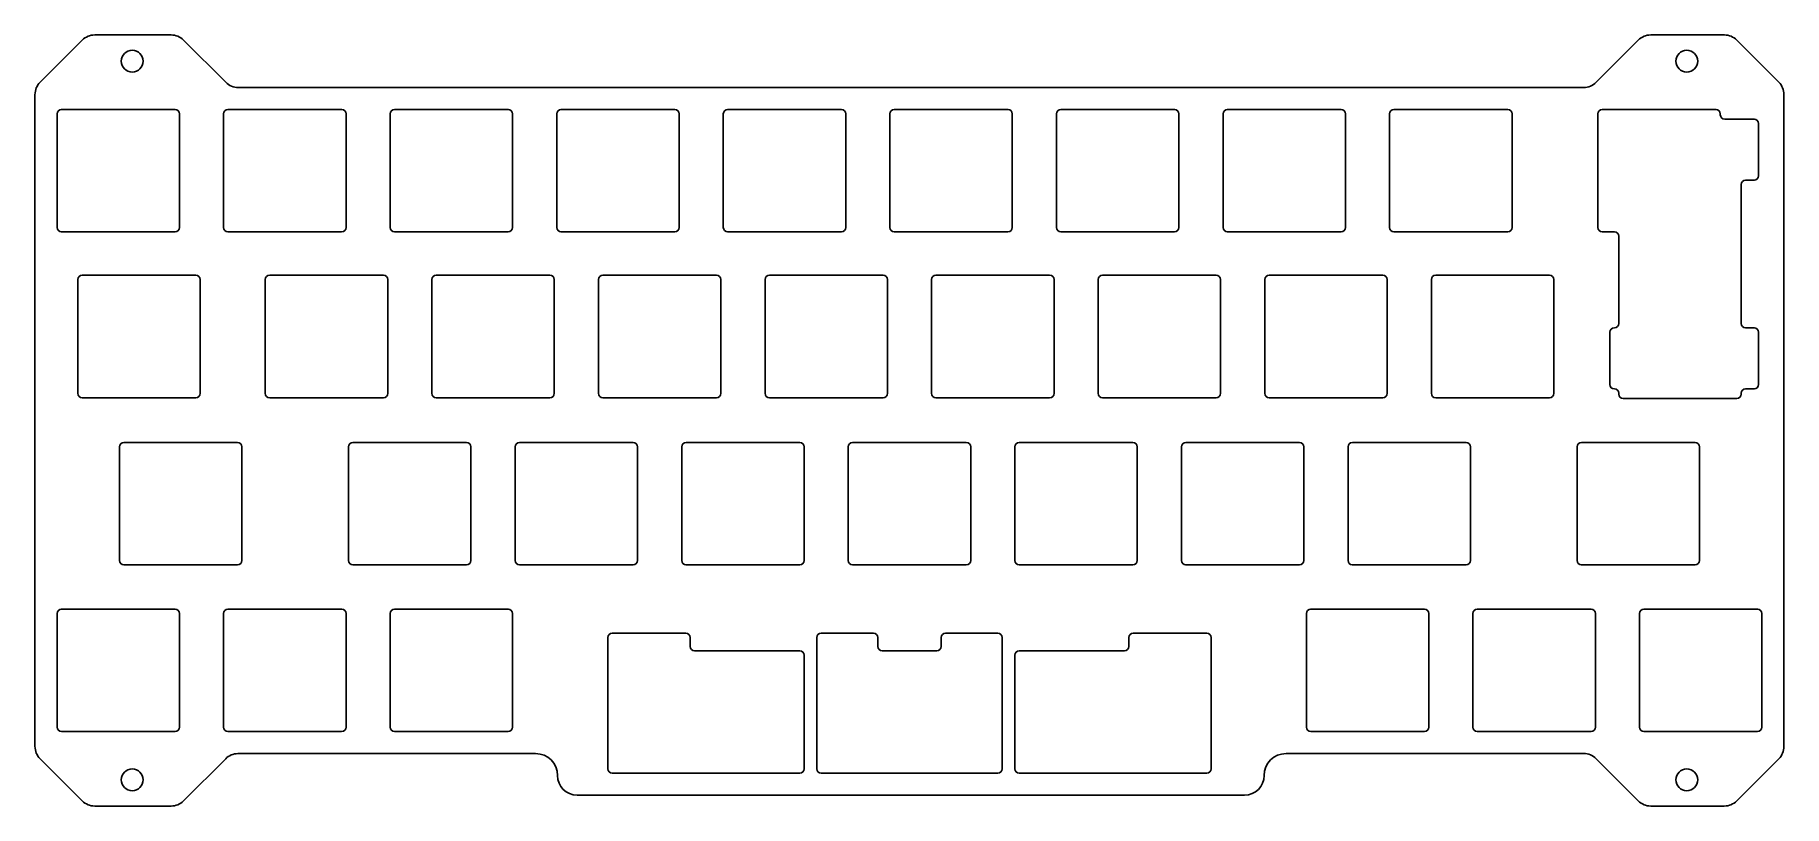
# Model space of a CAD drawing. Header units: millimetres. Extents: x 111 to 311, y 23 to 111.
import ezdxf

# ---------------------------------------------------------------- set-up
doc = ezdxf.new("R2010")
doc.units = ezdxf.units.MM
doc.header["$MEASUREMENT"] = 0
doc.layers.get('0').update_dxf_attribs({"lineweight": 0})

msp = doc.modelspace()

# ---------------------------------------------------------------- linework, layer by layer
at = {"color": 18, "lineweight": 25, "true_color": 0x000000}
for centre in [(122.07, 108.48), (299.85, 108.48), (122.07, 26.28), (299.85, 26.28)]:
    msp.add_circle(centre, 1.25, dxfattribs=at)
for points, knots in [([(110.95, 67.5), (110.95, 67.5), (110.95, 30.11), (110.95, 30.11), (110.95, 29.58), (111.16, 29.07), (111.53, 28.69), (111.53, 28.69), (116.36, 23.87), (116.36, 23.87), (116.74, 23.49), (117.25, 23.28), (117.78, 23.28), (117.78, 23.28), (126.52, 23.28), (126.52, 23.28), (127.05, 23.28), (127.56, 23.49), (127.93, 23.87), (127.93, 23.87), (132.76, 28.69), (132.76, 28.69), (133.13, 29.06), (133.63, 29.27), (134.15, 29.28), (134.15, 29.28), (168.2, 29.28), (168.2, 29.28), (169.58, 29.28), (170.7, 28.16), (170.7, 26.78), (170.7, 25.53), (171.71, 24.52), (172.96, 24.52), (172.96, 24.52), (249.26, 24.52), (249.26, 24.52), (250.51, 24.52), (251.52, 25.53), (251.52, 26.78), (251.52, 26.78), (251.52, 26.78), (251.52, 26.78), (251.52, 28.16), (252.64, 29.28), (254.02, 29.28), (254.02, 29.28), (288.07, 29.28), (288.07, 29.28), (288.6, 29.28), (289.11, 29.07), (289.48, 28.69), (289.48, 28.69), (294.31, 23.86), (294.31, 23.86), (294.69, 23.49), (295.2, 23.28), (295.73, 23.28), (295.73, 23.28), (304.14, 23.28), (304.14, 23.28), (304.68, 23.28), (305.18, 23.49), (305.56, 23.86), (305.56, 23.86), (310.39, 28.69), (310.39, 28.69), (310.76, 29.07), (310.97, 29.58), (310.97, 30.11), (310.97, 30.11), (310.97, 104.65), (310.97, 104.65), (310.97, 105.18), (310.76, 105.69), (310.39, 106.07), (310.39, 106.07), (305.56, 110.89), (305.56, 110.89), (305.18, 111.27), (304.68, 111.48), (304.15, 111.48), (304.15, 111.48), (295.73, 111.48), (295.73, 111.48), (295.2, 111.48), (294.69, 111.27), (294.31, 110.89), (294.31, 110.89), (289.48, 106.07), (289.48, 106.07), (289.11, 105.69), (288.6, 105.48), (288.07, 105.48), (288.07, 105.48), (134.18, 105.48), (134.18, 105.48), (133.65, 105.48), (133.14, 105.69), (132.76, 106.07), (132.76, 106.07), (127.93, 110.89), (127.93, 110.89), (127.56, 111.27), (127.05, 111.48), (126.52, 111.48), (126.52, 111.48), (117.78, 111.48), (117.78, 111.48), (117.25, 111.48), (116.74, 111.27), (116.36, 110.89), (116.36, 110.89), (111.53, 106.07), (111.53, 106.07), (111.16, 105.69), (110.95, 105.18), (110.95, 104.65), (110.95, 104.65), (110.95, 67.5), (110.95, 67.5)], [0, 0, 0, 0, 1, 1, 1, 2, 2, 2, 3, 3, 3, 4, 4, 4, 5, 5, 5, 6, 6, 6, 7, 7, 7, 8, 8, 8, 9, 9, 9, 10, 10, 10, 11, 11, 11, 12, 12, 12, 13, 13, 13, 14, 14, 14, 15, 15, 15, 16, 16, 16, 17, 17, 17, 18, 18, 18, 19, 19, 19, 20, 20, 20, 21, 21, 21, 22, 22, 22, 23, 23, 23, 24, 24, 24, 25, 25, 25, 26, 26, 26, 27, 27, 27, 28, 28, 28, 29, 29, 29, 30, 30, 30, 31, 31, 31, 32, 32, 32, 33, 33, 33, 34, 34, 34, 35, 35, 35, 36, 36, 36, 37, 37, 37, 38, 38, 38, 39, 39, 39, 40, 40, 40, 40]), ([(126.97, 88.96), (126.97, 88.96), (113.97, 88.96), (113.97, 88.96), (113.7, 88.96), (113.47, 89.18), (113.47, 89.46), (113.47, 89.46), (113.47, 102.46), (113.47, 102.46), (113.47, 102.73), (113.7, 102.96), (113.97, 102.96), (113.97, 102.96), (126.97, 102.96), (126.97, 102.96), (127.25, 102.96), (127.47, 102.73), (127.47, 102.46), (127.47, 102.46), (127.47, 89.46), (127.47, 89.46), (127.47, 89.18), (127.25, 88.96), (126.97, 88.96)], [0, 0, 0, 0, 1, 1, 1, 2, 2, 2, 3, 3, 3, 4, 4, 4, 5, 5, 5, 6, 6, 6, 7, 7, 7, 8, 8, 8, 8]), ([(146.02, 88.96), (146.02, 88.96), (133.02, 88.96), (133.02, 88.96), (132.75, 88.96), (132.52, 89.18), (132.52, 89.46), (132.52, 89.46), (132.52, 102.46), (132.52, 102.46), (132.52, 102.73), (132.75, 102.96), (133.02, 102.96), (133.02, 102.96), (146.02, 102.96), (146.02, 102.96), (146.3, 102.96), (146.52, 102.73), (146.52, 102.46), (146.52, 102.46), (146.52, 89.46), (146.52, 89.46), (146.52, 89.18), (146.3, 88.96), (146.02, 88.96)], [0, 0, 0, 0, 1, 1, 1, 2, 2, 2, 3, 3, 3, 4, 4, 4, 5, 5, 5, 6, 6, 6, 7, 7, 7, 8, 8, 8, 8]), ([(165.07, 88.96), (165.07, 88.96), (152.07, 88.96), (152.07, 88.96), (151.8, 88.96), (151.57, 89.18), (151.57, 89.46), (151.57, 89.46), (151.57, 102.46), (151.57, 102.46), (151.57, 102.73), (151.8, 102.96), (152.07, 102.96), (152.07, 102.96), (165.07, 102.96), (165.07, 102.96), (165.35, 102.96), (165.57, 102.73), (165.57, 102.46), (165.57, 102.46), (165.57, 89.46), (165.57, 89.46), (165.57, 89.18), (165.35, 88.96), (165.07, 88.96)], [0, 0, 0, 0, 1, 1, 1, 2, 2, 2, 3, 3, 3, 4, 4, 4, 5, 5, 5, 6, 6, 6, 7, 7, 7, 8, 8, 8, 8]), ([(184.12, 88.96), (184.12, 88.96), (171.12, 88.96), (171.12, 88.96), (170.85, 88.96), (170.62, 89.18), (170.62, 89.46), (170.62, 89.46), (170.62, 102.46), (170.62, 102.46), (170.62, 102.73), (170.85, 102.96), (171.12, 102.96), (171.12, 102.96), (184.12, 102.96), (184.12, 102.96), (184.4, 102.96), (184.62, 102.73), (184.62, 102.46), (184.62, 102.46), (184.62, 89.46), (184.62, 89.46), (184.62, 89.18), (184.4, 88.96), (184.12, 88.96)], [0, 0, 0, 0, 1, 1, 1, 2, 2, 2, 3, 3, 3, 4, 4, 4, 5, 5, 5, 6, 6, 6, 7, 7, 7, 8, 8, 8, 8]), ([(203.17, 88.96), (203.17, 88.96), (190.17, 88.96), (190.17, 88.96), (189.9, 88.96), (189.67, 89.18), (189.67, 89.46), (189.67, 89.46), (189.67, 102.46), (189.67, 102.46), (189.67, 102.73), (189.9, 102.96), (190.17, 102.96), (190.17, 102.96), (203.17, 102.96), (203.17, 102.96), (203.45, 102.96), (203.67, 102.73), (203.67, 102.46), (203.67, 102.46), (203.67, 89.46), (203.67, 89.46), (203.67, 89.18), (203.45, 88.96), (203.17, 88.96)], [0, 0, 0, 0, 1, 1, 1, 2, 2, 2, 3, 3, 3, 4, 4, 4, 5, 5, 5, 6, 6, 6, 7, 7, 7, 8, 8, 8, 8]), ([(222.22, 88.96), (222.22, 88.96), (209.22, 88.96), (209.22, 88.96), (208.95, 88.96), (208.72, 89.18), (208.72, 89.46), (208.72, 89.46), (208.72, 102.46), (208.72, 102.46), (208.72, 102.73), (208.95, 102.96), (209.22, 102.96), (209.22, 102.96), (222.22, 102.96), (222.22, 102.96), (222.5, 102.96), (222.72, 102.73), (222.72, 102.46), (222.72, 102.46), (222.72, 89.46), (222.72, 89.46), (222.72, 89.18), (222.5, 88.96), (222.22, 88.96)], [0, 0, 0, 0, 1, 1, 1, 2, 2, 2, 3, 3, 3, 4, 4, 4, 5, 5, 5, 6, 6, 6, 7, 7, 7, 8, 8, 8, 8]), ([(241.27, 88.96), (241.27, 88.96), (228.27, 88.96), (228.27, 88.96), (228, 88.96), (227.77, 89.18), (227.77, 89.46), (227.77, 89.46), (227.77, 102.46), (227.77, 102.46), (227.77, 102.73), (228, 102.96), (228.27, 102.96), (228.27, 102.96), (241.27, 102.96), (241.27, 102.96), (241.55, 102.96), (241.77, 102.73), (241.77, 102.46), (241.77, 102.46), (241.77, 89.46), (241.77, 89.46), (241.77, 89.18), (241.55, 88.96), (241.27, 88.96)], [0, 0, 0, 0, 1, 1, 1, 2, 2, 2, 3, 3, 3, 4, 4, 4, 5, 5, 5, 6, 6, 6, 7, 7, 7, 8, 8, 8, 8]), ([(260.32, 88.96), (260.32, 88.96), (247.32, 88.96), (247.32, 88.96), (247.05, 88.96), (246.82, 89.18), (246.82, 89.46), (246.82, 89.46), (246.82, 102.46), (246.82, 102.46), (246.82, 102.73), (247.05, 102.96), (247.32, 102.96), (247.32, 102.96), (260.32, 102.96), (260.32, 102.96), (260.6, 102.96), (260.82, 102.73), (260.82, 102.46), (260.82, 102.46), (260.82, 89.46), (260.82, 89.46), (260.82, 89.18), (260.6, 88.96), (260.32, 88.96)], [0, 0, 0, 0, 1, 1, 1, 2, 2, 2, 3, 3, 3, 4, 4, 4, 5, 5, 5, 6, 6, 6, 7, 7, 7, 8, 8, 8, 8]), ([(279.37, 88.96), (279.37, 88.96), (266.37, 88.96), (266.37, 88.96), (266.1, 88.96), (265.87, 89.18), (265.87, 89.46), (265.87, 89.46), (265.87, 102.46), (265.87, 102.46), (265.87, 102.73), (266.1, 102.96), (266.37, 102.96), (266.37, 102.96), (279.37, 102.96), (279.37, 102.96), (279.65, 102.96), (279.87, 102.73), (279.87, 102.46), (279.87, 102.46), (279.87, 89.46), (279.87, 89.46), (279.87, 89.18), (279.65, 88.96), (279.37, 88.96)], [0, 0, 0, 0, 1, 1, 1, 2, 2, 2, 3, 3, 3, 4, 4, 4, 5, 5, 5, 6, 6, 6, 7, 7, 7, 8, 8, 8, 8]), ([(291.57, 77.99), (291.29, 77.99), (291.07, 77.76), (291.07, 77.49), (291.07, 77.49), (291.07, 71.49), (291.07, 71.49), (291.07, 71.21), (291.29, 70.99), (291.57, 70.99), (291.84, 70.99), (292.07, 70.76), (292.07, 70.49), (292.07, 70.49), (292.07, 70.4), (292.07, 70.4), (292.07, 70.12), (292.29, 69.9), (292.57, 69.9), (292.57, 69.9), (305.57, 69.9), (305.57, 69.9), (305.84, 69.9), (306.07, 70.12), (306.07, 70.4), (306.07, 70.4), (306.07, 70.49), (306.07, 70.49), (306.07, 70.76), (306.29, 70.99), (306.57, 70.99), (306.57, 70.99), (307.57, 70.99), (307.57, 70.99), (307.84, 70.99), (308.07, 71.21), (308.07, 71.49), (308.07, 71.49), (308.07, 77.49), (308.07, 77.49), (308.07, 77.76), (307.84, 77.99), (307.57, 77.99), (307.57, 77.99), (306.57, 77.99), (306.57, 77.99), (306.29, 77.99), (306.07, 78.21), (306.07, 78.49), (306.07, 78.49), (306.07, 94.36), (306.07, 94.36), (306.07, 94.64), (306.29, 94.86), (306.57, 94.86), (306.57, 94.86), (307.57, 94.86), (307.57, 94.86), (307.84, 94.86), (308.07, 95.09), (308.07, 95.36), (308.07, 95.36), (308.07, 101.36), (308.07, 101.36), (308.07, 101.64), (307.84, 101.86), (307.57, 101.86), (307.57, 101.86), (304.19, 101.86), (304.19, 101.86), (303.91, 101.86), (303.69, 102.09), (303.69, 102.36), (303.69, 102.36), (303.69, 102.46), (303.69, 102.46), (303.69, 102.73), (303.46, 102.96), (303.19, 102.96), (303.19, 102.96), (290.19, 102.96), (290.19, 102.96), (289.91, 102.96), (289.69, 102.73), (289.69, 102.46), (289.69, 102.46), (289.69, 89.45), (289.69, 89.45), (289.69, 89.17), (289.91, 88.95), (290.19, 88.95), (290.19, 88.95), (291.57, 88.95), (291.57, 88.95), (291.84, 88.95), (292.07, 88.73), (292.07, 88.45), (292.07, 88.45), (292.07, 78.49), (292.07, 78.49), (292.07, 78.21), (291.84, 77.99), (291.57, 77.99)], [0, 0, 0, 0, 1, 1, 1, 2, 2, 2, 3, 3, 3, 4, 4, 4, 5, 5, 5, 6, 6, 6, 7, 7, 7, 8, 8, 8, 9, 9, 9, 10, 10, 10, 11, 11, 11, 12, 12, 12, 13, 13, 13, 14, 14, 14, 15, 15, 15, 16, 16, 16, 17, 17, 17, 18, 18, 18, 19, 19, 19, 20, 20, 20, 21, 21, 21, 22, 22, 22, 23, 23, 23, 24, 24, 24, 25, 25, 25, 26, 26, 26, 27, 27, 27, 28, 28, 28, 29, 29, 29, 30, 30, 30, 31, 31, 31, 32, 32, 32, 33, 33, 33, 34, 34, 34, 34]), ([(129.35, 69.99), (129.35, 69.99), (116.35, 69.99), (116.35, 69.99), (116.08, 69.99), (115.85, 70.21), (115.85, 70.49), (115.85, 70.49), (115.85, 83.49), (115.85, 83.49), (115.85, 83.77), (116.08, 83.99), (116.35, 83.99), (116.35, 83.99), (129.35, 83.99), (129.35, 83.99), (129.63, 83.99), (129.85, 83.77), (129.85, 83.49), (129.85, 83.49), (129.85, 70.49), (129.85, 70.49), (129.85, 70.21), (129.63, 69.99), (129.35, 69.99)], [0, 0, 0, 0, 1, 1, 1, 2, 2, 2, 3, 3, 3, 4, 4, 4, 5, 5, 5, 6, 6, 6, 7, 7, 7, 8, 8, 8, 8]), ([(150.79, 69.99), (150.79, 69.99), (137.79, 69.99), (137.79, 69.99), (137.51, 69.99), (137.29, 70.21), (137.29, 70.49), (137.29, 70.49), (137.29, 83.49), (137.29, 83.49), (137.29, 83.77), (137.51, 83.99), (137.79, 83.99), (137.79, 83.99), (150.79, 83.99), (150.79, 83.99), (151.06, 83.99), (151.29, 83.77), (151.29, 83.49), (151.29, 83.49), (151.29, 70.49), (151.29, 70.49), (151.29, 70.21), (151.06, 69.99), (150.79, 69.99)], [0, 0, 0, 0, 1, 1, 1, 2, 2, 2, 3, 3, 3, 4, 4, 4, 5, 5, 5, 6, 6, 6, 7, 7, 7, 8, 8, 8, 8]), ([(169.84, 69.99), (169.84, 69.99), (156.84, 69.99), (156.84, 69.99), (156.56, 69.99), (156.34, 70.21), (156.34, 70.49), (156.34, 70.49), (156.34, 83.49), (156.34, 83.49), (156.34, 83.77), (156.56, 83.99), (156.84, 83.99), (156.84, 83.99), (169.84, 83.99), (169.84, 83.99), (170.11, 83.99), (170.34, 83.77), (170.34, 83.49), (170.34, 83.49), (170.34, 70.49), (170.34, 70.49), (170.34, 70.21), (170.11, 69.99), (169.84, 69.99)], [0, 0, 0, 0, 1, 1, 1, 2, 2, 2, 3, 3, 3, 4, 4, 4, 5, 5, 5, 6, 6, 6, 7, 7, 7, 8, 8, 8, 8]), ([(188.89, 69.99), (188.89, 69.99), (175.89, 69.99), (175.89, 69.99), (175.61, 69.99), (175.39, 70.21), (175.39, 70.49), (175.39, 70.49), (175.39, 83.49), (175.39, 83.49), (175.39, 83.77), (175.61, 83.99), (175.89, 83.99), (175.89, 83.99), (188.89, 83.99), (188.89, 83.99), (189.16, 83.99), (189.39, 83.77), (189.39, 83.49), (189.39, 83.49), (189.39, 70.49), (189.39, 70.49), (189.39, 70.21), (189.16, 69.99), (188.89, 69.99)], [0, 0, 0, 0, 1, 1, 1, 2, 2, 2, 3, 3, 3, 4, 4, 4, 5, 5, 5, 6, 6, 6, 7, 7, 7, 8, 8, 8, 8]), ([(207.94, 69.99), (207.94, 69.99), (194.94, 69.99), (194.94, 69.99), (194.66, 69.99), (194.44, 70.21), (194.44, 70.49), (194.44, 70.49), (194.44, 83.49), (194.44, 83.49), (194.44, 83.77), (194.66, 83.99), (194.94, 83.99), (194.94, 83.99), (207.94, 83.99), (207.94, 83.99), (208.21, 83.99), (208.44, 83.77), (208.44, 83.49), (208.44, 83.49), (208.44, 70.49), (208.44, 70.49), (208.44, 70.21), (208.21, 69.99), (207.94, 69.99)], [0, 0, 0, 0, 1, 1, 1, 2, 2, 2, 3, 3, 3, 4, 4, 4, 5, 5, 5, 6, 6, 6, 7, 7, 7, 8, 8, 8, 8]), ([(226.99, 69.99), (226.99, 69.99), (213.99, 69.99), (213.99, 69.99), (213.71, 69.99), (213.49, 70.21), (213.49, 70.49), (213.49, 70.49), (213.49, 83.49), (213.49, 83.49), (213.49, 83.77), (213.71, 83.99), (213.99, 83.99), (213.99, 83.99), (226.99, 83.99), (226.99, 83.99), (227.26, 83.99), (227.49, 83.77), (227.49, 83.49), (227.49, 83.49), (227.49, 70.49), (227.49, 70.49), (227.49, 70.21), (227.26, 69.99), (226.99, 69.99)], [0, 0, 0, 0, 1, 1, 1, 2, 2, 2, 3, 3, 3, 4, 4, 4, 5, 5, 5, 6, 6, 6, 7, 7, 7, 8, 8, 8, 8]), ([(246.04, 69.99), (246.04, 69.99), (233.04, 69.99), (233.04, 69.99), (232.76, 69.99), (232.54, 70.21), (232.54, 70.49), (232.54, 70.49), (232.54, 83.49), (232.54, 83.49), (232.54, 83.77), (232.76, 83.99), (233.04, 83.99), (233.04, 83.99), (246.04, 83.99), (246.04, 83.99), (246.31, 83.99), (246.54, 83.77), (246.54, 83.49), (246.54, 83.49), (246.54, 70.49), (246.54, 70.49), (246.54, 70.21), (246.31, 69.99), (246.04, 69.99)], [0, 0, 0, 0, 1, 1, 1, 2, 2, 2, 3, 3, 3, 4, 4, 4, 5, 5, 5, 6, 6, 6, 7, 7, 7, 8, 8, 8, 8]), ([(265.09, 69.99), (265.09, 69.99), (252.09, 69.99), (252.09, 69.99), (251.81, 69.99), (251.59, 70.21), (251.59, 70.49), (251.59, 70.49), (251.59, 83.49), (251.59, 83.49), (251.59, 83.77), (251.81, 83.99), (252.09, 83.99), (252.09, 83.99), (265.09, 83.99), (265.09, 83.99), (265.36, 83.99), (265.59, 83.77), (265.59, 83.49), (265.59, 83.49), (265.59, 70.49), (265.59, 70.49), (265.59, 70.21), (265.36, 69.99), (265.09, 69.99)], [0, 0, 0, 0, 1, 1, 1, 2, 2, 2, 3, 3, 3, 4, 4, 4, 5, 5, 5, 6, 6, 6, 7, 7, 7, 8, 8, 8, 8]), ([(284.14, 69.99), (284.14, 69.99), (271.14, 69.99), (271.14, 69.99), (270.86, 69.99), (270.64, 70.21), (270.64, 70.49), (270.64, 70.49), (270.64, 83.49), (270.64, 83.49), (270.64, 83.77), (270.86, 83.99), (271.14, 83.99), (271.14, 83.99), (284.14, 83.99), (284.14, 83.99), (284.41, 83.99), (284.64, 83.77), (284.64, 83.49), (284.64, 83.49), (284.64, 70.49), (284.64, 70.49), (284.64, 70.21), (284.41, 69.99), (284.14, 69.99)], [0, 0, 0, 0, 1, 1, 1, 2, 2, 2, 3, 3, 3, 4, 4, 4, 5, 5, 5, 6, 6, 6, 7, 7, 7, 8, 8, 8, 8]), ([(134.12, 50.86), (134.12, 50.86), (121.12, 50.86), (121.12, 50.86), (120.84, 50.86), (120.62, 51.08), (120.62, 51.36), (120.62, 51.36), (120.62, 64.36), (120.62, 64.36), (120.62, 64.63), (120.84, 64.86), (121.12, 64.86), (121.12, 64.86), (134.12, 64.86), (134.12, 64.86), (134.39, 64.86), (134.62, 64.63), (134.62, 64.36), (134.62, 64.36), (134.62, 51.36), (134.62, 51.36), (134.62, 51.08), (134.39, 50.86), (134.12, 50.86)], [0, 0, 0, 0, 1, 1, 1, 2, 2, 2, 3, 3, 3, 4, 4, 4, 5, 5, 5, 6, 6, 6, 7, 7, 7, 8, 8, 8, 8]), ([(160.31, 50.86), (160.31, 50.86), (147.31, 50.86), (147.31, 50.86), (147.03, 50.86), (146.81, 51.08), (146.81, 51.36), (146.81, 51.36), (146.81, 64.36), (146.81, 64.36), (146.81, 64.63), (147.03, 64.86), (147.31, 64.86), (147.31, 64.86), (160.31, 64.86), (160.31, 64.86), (160.59, 64.86), (160.81, 64.63), (160.81, 64.36), (160.81, 64.36), (160.81, 51.36), (160.81, 51.36), (160.81, 51.08), (160.59, 50.86), (160.31, 50.86)], [0, 0, 0, 0, 1, 1, 1, 2, 2, 2, 3, 3, 3, 4, 4, 4, 5, 5, 5, 6, 6, 6, 7, 7, 7, 8, 8, 8, 8]), ([(179.36, 50.86), (179.36, 50.86), (166.36, 50.86), (166.36, 50.86), (166.08, 50.86), (165.86, 51.08), (165.86, 51.36), (165.86, 51.36), (165.86, 64.36), (165.86, 64.36), (165.86, 64.63), (166.08, 64.86), (166.36, 64.86), (166.36, 64.86), (179.36, 64.86), (179.36, 64.86), (179.64, 64.86), (179.86, 64.63), (179.86, 64.36), (179.86, 64.36), (179.86, 51.36), (179.86, 51.36), (179.86, 51.08), (179.64, 50.86), (179.36, 50.86)], [0, 0, 0, 0, 1, 1, 1, 2, 2, 2, 3, 3, 3, 4, 4, 4, 5, 5, 5, 6, 6, 6, 7, 7, 7, 8, 8, 8, 8]), ([(198.41, 50.86), (198.41, 50.86), (185.41, 50.86), (185.41, 50.86), (185.13, 50.86), (184.91, 51.08), (184.91, 51.36), (184.91, 51.36), (184.91, 64.36), (184.91, 64.36), (184.91, 64.63), (185.13, 64.86), (185.41, 64.86), (185.41, 64.86), (198.41, 64.86), (198.41, 64.86), (198.69, 64.86), (198.91, 64.63), (198.91, 64.36), (198.91, 64.36), (198.91, 51.36), (198.91, 51.36), (198.91, 51.08), (198.69, 50.86), (198.41, 50.86)], [0, 0, 0, 0, 1, 1, 1, 2, 2, 2, 3, 3, 3, 4, 4, 4, 5, 5, 5, 6, 6, 6, 7, 7, 7, 8, 8, 8, 8]), ([(217.46, 50.86), (217.46, 50.86), (204.46, 50.86), (204.46, 50.86), (204.18, 50.86), (203.96, 51.08), (203.96, 51.36), (203.96, 51.36), (203.96, 64.36), (203.96, 64.36), (203.96, 64.63), (204.18, 64.86), (204.46, 64.86), (204.46, 64.86), (217.46, 64.86), (217.46, 64.86), (217.74, 64.86), (217.96, 64.63), (217.96, 64.36), (217.96, 64.36), (217.96, 51.36), (217.96, 51.36), (217.96, 51.08), (217.74, 50.86), (217.46, 50.86)], [0, 0, 0, 0, 1, 1, 1, 2, 2, 2, 3, 3, 3, 4, 4, 4, 5, 5, 5, 6, 6, 6, 7, 7, 7, 8, 8, 8, 8]), ([(236.51, 50.86), (236.51, 50.86), (223.51, 50.86), (223.51, 50.86), (223.23, 50.86), (223.01, 51.08), (223.01, 51.36), (223.01, 51.36), (223.01, 64.36), (223.01, 64.36), (223.01, 64.63), (223.23, 64.86), (223.51, 64.86), (223.51, 64.86), (236.51, 64.86), (236.51, 64.86), (236.79, 64.86), (237.01, 64.63), (237.01, 64.36), (237.01, 64.36), (237.01, 51.36), (237.01, 51.36), (237.01, 51.08), (236.79, 50.86), (236.51, 50.86)], [0, 0, 0, 0, 1, 1, 1, 2, 2, 2, 3, 3, 3, 4, 4, 4, 5, 5, 5, 6, 6, 6, 7, 7, 7, 8, 8, 8, 8]), ([(255.56, 50.86), (255.56, 50.86), (242.56, 50.86), (242.56, 50.86), (242.28, 50.86), (242.06, 51.08), (242.06, 51.36), (242.06, 51.36), (242.06, 64.36), (242.06, 64.36), (242.06, 64.63), (242.28, 64.86), (242.56, 64.86), (242.56, 64.86), (255.56, 64.86), (255.56, 64.86), (255.84, 64.86), (256.06, 64.63), (256.06, 64.36), (256.06, 64.36), (256.06, 51.36), (256.06, 51.36), (256.06, 51.08), (255.84, 50.86), (255.56, 50.86)], [0, 0, 0, 0, 1, 1, 1, 2, 2, 2, 3, 3, 3, 4, 4, 4, 5, 5, 5, 6, 6, 6, 7, 7, 7, 8, 8, 8, 8]), ([(274.61, 50.86), (274.61, 50.86), (261.61, 50.86), (261.61, 50.86), (261.33, 50.86), (261.11, 51.08), (261.11, 51.36), (261.11, 51.36), (261.11, 64.36), (261.11, 64.36), (261.11, 64.63), (261.33, 64.86), (261.61, 64.86), (261.61, 64.86), (274.61, 64.86), (274.61, 64.86), (274.89, 64.86), (275.11, 64.63), (275.11, 64.36), (275.11, 64.36), (275.11, 51.36), (275.11, 51.36), (275.11, 51.08), (274.89, 50.86), (274.61, 50.86)], [0, 0, 0, 0, 1, 1, 1, 2, 2, 2, 3, 3, 3, 4, 4, 4, 5, 5, 5, 6, 6, 6, 7, 7, 7, 8, 8, 8, 8]), ([(300.8, 50.86), (300.8, 50.86), (287.8, 50.86), (287.8, 50.86), (287.53, 50.86), (287.3, 51.08), (287.3, 51.36), (287.3, 51.36), (287.3, 64.36), (287.3, 64.36), (287.3, 64.63), (287.53, 64.86), (287.8, 64.86), (287.8, 64.86), (300.8, 64.86), (300.8, 64.86), (301.08, 64.86), (301.3, 64.63), (301.3, 64.36), (301.3, 64.36), (301.3, 51.36), (301.3, 51.36), (301.3, 51.08), (301.08, 50.86), (300.8, 50.86)], [0, 0, 0, 0, 1, 1, 1, 2, 2, 2, 3, 3, 3, 4, 4, 4, 5, 5, 5, 6, 6, 6, 7, 7, 7, 8, 8, 8, 8]), ([(126.97, 31.81), (126.97, 31.81), (113.97, 31.81), (113.97, 31.81), (113.7, 31.81), (113.47, 32.03), (113.47, 32.31), (113.47, 32.31), (113.47, 45.31), (113.47, 45.31), (113.47, 45.58), (113.7, 45.81), (113.97, 45.81), (113.97, 45.81), (126.97, 45.81), (126.97, 45.81), (127.25, 45.81), (127.47, 45.58), (127.47, 45.31), (127.47, 45.31), (127.47, 32.31), (127.47, 32.31), (127.47, 32.03), (127.25, 31.81), (126.97, 31.81)], [0, 0, 0, 0, 1, 1, 1, 2, 2, 2, 3, 3, 3, 4, 4, 4, 5, 5, 5, 6, 6, 6, 7, 7, 7, 8, 8, 8, 8]), ([(146.02, 31.81), (146.02, 31.81), (133.02, 31.81), (133.02, 31.81), (132.75, 31.81), (132.52, 32.03), (132.52, 32.31), (132.52, 32.31), (132.52, 45.31), (132.52, 45.31), (132.52, 45.58), (132.75, 45.81), (133.02, 45.81), (133.02, 45.81), (146.02, 45.81), (146.02, 45.81), (146.3, 45.81), (146.52, 45.58), (146.52, 45.31), (146.52, 45.31), (146.52, 32.31), (146.52, 32.31), (146.52, 32.03), (146.3, 31.81), (146.02, 31.81)], [0, 0, 0, 0, 1, 1, 1, 2, 2, 2, 3, 3, 3, 4, 4, 4, 5, 5, 5, 6, 6, 6, 7, 7, 7, 8, 8, 8, 8]), ([(165.07, 31.81), (165.07, 31.81), (152.07, 31.81), (152.07, 31.81), (151.8, 31.81), (151.57, 32.03), (151.57, 32.31), (151.57, 32.31), (151.57, 45.31), (151.57, 45.31), (151.57, 45.58), (151.8, 45.81), (152.07, 45.81), (152.07, 45.81), (165.07, 45.81), (165.07, 45.81), (165.35, 45.81), (165.57, 45.58), (165.57, 45.31), (165.57, 45.31), (165.57, 32.31), (165.57, 32.31), (165.57, 32.03), (165.35, 31.81), (165.07, 31.81)], [0, 0, 0, 0, 1, 1, 1, 2, 2, 2, 3, 3, 3, 4, 4, 4, 5, 5, 5, 6, 6, 6, 7, 7, 7, 8, 8, 8, 8]), ([(269.85, 31.81), (269.85, 31.81), (256.85, 31.81), (256.85, 31.81), (256.57, 31.81), (256.35, 32.03), (256.35, 32.31), (256.35, 32.31), (256.35, 45.31), (256.35, 45.31), (256.35, 45.58), (256.57, 45.81), (256.85, 45.81), (256.85, 45.81), (269.85, 45.81), (269.85, 45.81), (270.12, 45.81), (270.35, 45.58), (270.35, 45.31), (270.35, 45.31), (270.35, 32.31), (270.35, 32.31), (270.35, 32.03), (270.12, 31.81), (269.85, 31.81)], [0, 0, 0, 0, 1, 1, 1, 2, 2, 2, 3, 3, 3, 4, 4, 4, 5, 5, 5, 6, 6, 6, 7, 7, 7, 8, 8, 8, 8]), ([(288.9, 31.81), (288.9, 31.81), (275.9, 31.81), (275.9, 31.81), (275.62, 31.81), (275.4, 32.03), (275.4, 32.31), (275.4, 32.31), (275.4, 45.31), (275.4, 45.31), (275.4, 45.58), (275.62, 45.81), (275.9, 45.81), (275.9, 45.81), (288.9, 45.81), (288.9, 45.81), (289.17, 45.81), (289.4, 45.58), (289.4, 45.31), (289.4, 45.31), (289.4, 32.31), (289.4, 32.31), (289.4, 32.03), (289.17, 31.81), (288.9, 31.81)], [0, 0, 0, 0, 1, 1, 1, 2, 2, 2, 3, 3, 3, 4, 4, 4, 5, 5, 5, 6, 6, 6, 7, 7, 7, 8, 8, 8, 8]), ([(307.95, 31.81), (307.95, 31.81), (294.95, 31.81), (294.95, 31.81), (294.67, 31.81), (294.45, 32.03), (294.45, 32.31), (294.45, 32.31), (294.45, 45.31), (294.45, 45.31), (294.45, 45.58), (294.67, 45.81), (294.95, 45.81), (294.95, 45.81), (307.95, 45.81), (307.95, 45.81), (308.22, 45.81), (308.45, 45.58), (308.45, 45.31), (308.45, 45.31), (308.45, 32.31), (308.45, 32.31), (308.45, 32.03), (308.22, 31.81), (307.95, 31.81)], [0, 0, 0, 0, 1, 1, 1, 2, 2, 2, 3, 3, 3, 4, 4, 4, 5, 5, 5, 6, 6, 6, 7, 7, 7, 8, 8, 8, 8]), ([(185.89, 41.54), (185.89, 41.27), (186.11, 41.04), (186.39, 41.04), (186.39, 41.04), (198.41, 41.04), (198.41, 41.04), (198.69, 41.04), (198.91, 40.82), (198.91, 40.54), (198.91, 40.54), (198.91, 27.54), (198.91, 27.54), (198.91, 27.27), (198.69, 27.04), (198.41, 27.04), (198.41, 27.04), (176.97, 27.04), (176.97, 27.04), (176.7, 27.04), (176.47, 27.27), (176.47, 27.54), (176.47, 27.54), (176.47, 42.54), (176.47, 42.54), (176.47, 42.82), (176.7, 43.04), (176.97, 43.04), (176.97, 43.04), (185.39, 43.04), (185.39, 43.04), (185.39, 43.04), (185.39, 43.04), (185.39, 43.04), (185.66, 43.04), (185.89, 42.81), (185.89, 42.54), (185.89, 42.54), (185.89, 41.54), (185.89, 41.54)], [0, 0, 0, 0, 1, 1, 1, 2, 2, 2, 3, 3, 3, 4, 4, 4, 5, 5, 5, 6, 6, 6, 7, 7, 7, 8, 8, 8, 9, 9, 9, 10, 10, 10, 11, 11, 11, 12, 12, 12, 13, 13, 13, 13]), ([(214.07, 41.04), (214.35, 41.04), (214.57, 41.26), (214.57, 41.54), (214.57, 41.54), (214.57, 42.54), (214.57, 42.54), (214.57, 42.82), (214.8, 43.04), (215.07, 43.04), (215.07, 43.04), (221.07, 43.04), (221.07, 43.04), (221.35, 43.04), (221.57, 42.82), (221.57, 42.54), (221.57, 42.54), (221.57, 27.54), (221.57, 27.54), (221.57, 27.27), (221.35, 27.04), (221.07, 27.04), (221.07, 27.04), (200.85, 27.04), (200.85, 27.04), (200.57, 27.04), (200.35, 27.27), (200.35, 27.54), (200.35, 27.54), (200.35, 42.54), (200.35, 42.54), (200.35, 42.82), (200.57, 43.04), (200.85, 43.04), (200.85, 43.04), (206.85, 43.04), (206.85, 43.04), (207.12, 43.04), (207.35, 42.82), (207.35, 42.54), (207.35, 42.54), (207.35, 41.54), (207.35, 41.54), (207.35, 41.26), (207.57, 41.04), (207.85, 41.04), (207.85, 41.04), (214.07, 41.04), (214.07, 41.04)], [0, 0, 0, 0, 1, 1, 1, 2, 2, 2, 3, 3, 3, 4, 4, 4, 5, 5, 5, 6, 6, 6, 7, 7, 7, 8, 8, 8, 9, 9, 9, 10, 10, 10, 11, 11, 11, 12, 12, 12, 13, 13, 13, 14, 14, 14, 15, 15, 15, 16, 16, 16, 16]), ([(235.54, 41.04), (235.81, 41.04), (236.04, 41.27), (236.04, 41.54), (236.04, 41.54), (236.04, 42.54), (236.04, 42.54), (236.04, 42.81), (236.26, 43.04), (236.54, 43.04), (236.54, 43.04), (244.95, 43.04), (244.95, 43.04), (244.95, 43.04), (244.95, 43.04), (244.95, 43.04), (245.22, 43.04), (245.45, 42.82), (245.45, 42.54), (245.45, 42.54), (245.45, 27.54), (245.45, 27.54), (245.45, 27.27), (245.22, 27.04), (244.95, 27.04), (244.95, 27.04), (223.51, 27.04), (223.51, 27.04), (223.23, 27.04), (223.01, 27.27), (223.01, 27.54), (223.01, 27.54), (223.01, 40.54), (223.01, 40.54), (223.01, 40.82), (223.23, 41.04), (223.51, 41.04), (223.51, 41.04), (235.54, 41.04), (235.54, 41.04)], [0, 0, 0, 0, 1, 1, 1, 2, 2, 2, 3, 3, 3, 4, 4, 4, 5, 5, 5, 6, 6, 6, 7, 7, 7, 8, 8, 8, 9, 9, 9, 10, 10, 10, 11, 11, 11, 12, 12, 12, 13, 13, 13, 13])]:
    msp.add_open_spline(points, degree=3, knots=knots, dxfattribs=at)

doc.saveas('drawing.dxf')
